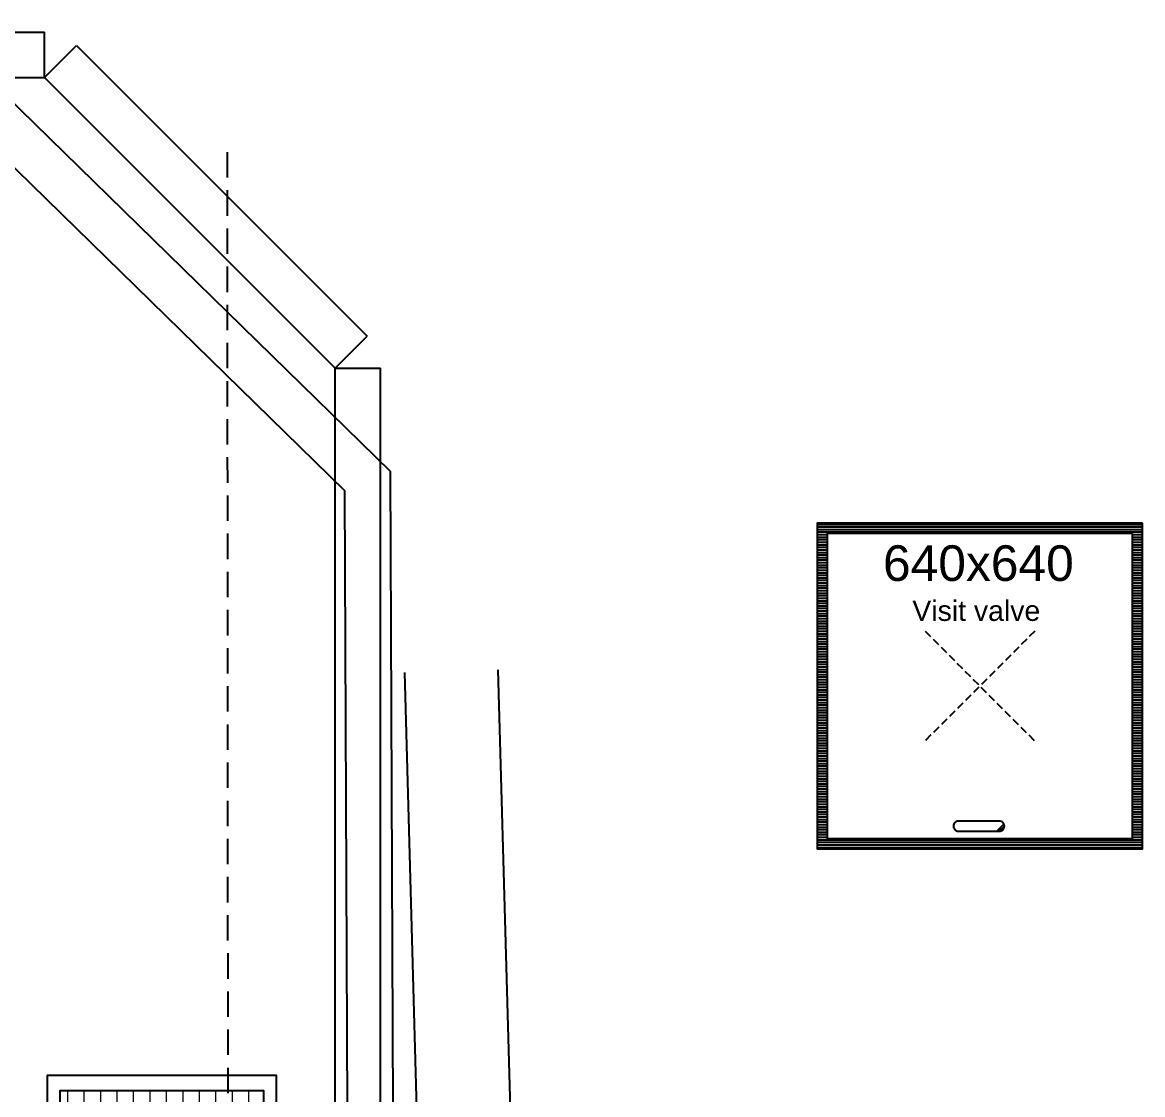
# Model space of a CAD drawing. Header units: millimetres. Extents: x 2822564 to 2991989, y -324396 to -253399.
# Drawn here: x 2906821 to 2909023, y -298661 to -296553 of the extents above; entities that cross this region are included whole.
import ezdxf

# ---------------------------------------------------------------- set-up
doc = ezdxf.new("R2010")
doc.units = ezdxf.units.MM
for name, pattern in [('12017_XPLAN_GROUND$0$HIDDEN', [0.375, 0.25, -0.125]), ('CHEEEEEN', [0.37, 0.25, -0.12]), ('HIDDEN', [0.375, 0.25, -0.125])]:
    doc.linetypes.add(name, pattern=pattern)
for name, color, linetype in [('Azbilt', 10, 'Continuous'), ('CANAL', 2, 'HIDDEN'), ('DARICHE BAZDID', 7, 'Continuous'), ('modular obj', 210, 'Continuous'), ('Runner', 30, 'Continuous')]:
    doc.layers.add(name, color=color, linetype=linetype)
doc.layers.add('Coustomiz Panel', color=160, linetype='Continuous', lineweight=15)
doc.layers.add('KATCHIN', color=253, linetype='12017_XPLAN_GROUND$0$HIDDEN', lineweight=5)

# ---------------------------------------------------------------- blocks, each defined once
blk = doc.blocks.new('Azbilt UP25-N')
at = {"layer": 'Azbilt', "color": 85, "true_color": 0x58ba48}
for p, q in [((1900998.3, -344658.4), (1901025.8, -345640.8)), ((1901182.2, -344653.2), (1901209.8, -345635.7))]:
    blk.add_line(p, q, dxfattribs=at)
for points in [[(1900977.2, -345670.2), (1900970.9, -344263.5), (1900066.9, -343380.6), (1899164.9, -343384.5)], [(1900887.3, -345670.6), (1900881.1, -344301.5), (1900030.5, -343470.6), (1899165.3, -343474.4)]]:
    blk.add_lwpolyline(points, dxfattribs=at)
blk = doc.blocks.new('Surgery Zone')
at = {"layer": 'KATCHIN', "color": 85, "ltscale": 1.1, "true_color": 0x58ba48}
blk.add_circle((1610637.8, -562746.7, 0), 2200, dxfattribs=at)
blk = doc.blocks.new('Dariche Hava')
at = {"layer": 'Coustomiz Panel', "ltscale": 10}
h = blk.add_hatch(dxfattribs=at)
h.set_pattern_fill('ANSI31', color=3, scale=10.2, angle=45)
h.paths.add_polyline_path([(2099493.3, -346374.7), (2099093.3, -346374.7), (2099093.3, -348914.7), (2099493.3, -348914.7)])
at = {"layer": 'modular obj', "color": 240, "ltscale": 10, "true_color": 0xed1f24}
for points in [[(2099518.3, -346344.7), (2099068.3, -346344.7), (2099068.3, -348944.7), (2099518.3, -348944.7)], [(2099493.3, -346374.7), (2099093.3, -346374.7), (2099093.3, -348914.7), (2099493.3, -348914.7)]]:
    blk.add_lwpolyline(points, close=True, dxfattribs=at)
blk = doc.blocks.new('DARICHE 60x60')
at = {"layer": 'DARICHE BAZDID', "ltscale": 10, "true_color": 0xf7f281}
h = blk.add_hatch(dxfattribs=at)
h.set_pattern_fill('_USER', color=51, scale=5, pattern_type=0)
h.set_pattern_definition([(0, (0, 0), (0, 5), [])])
h.paths.add_polyline_path([(2836849.1, -315572.4), (2836209.1, -315572.4), (2836209.1, -316212.4), (2836849.1, -316212.4)])
h.paths.add_polyline_path([(2836829.1, -315592.4), (2836229.1, -315592.4), (2836229.1, -316192.4), (2836829.1, -316192.4)], flags=16)
at = {"layer": 'DARICHE BAZDID', "ltscale": 10, "true_color": 0xed1f24}
h = blk.add_hatch(dxfattribs=at)
h.set_pattern_fill('JIS_RC_30', color=240, scale=5)
h.set_pattern_definition([(45, (1e-07, -80), (-106.066017, 106.066017), []), (45, (5, -80), (-106.066017, 106.066017), []), (45, (10, -80), (-106.066017, 106.066017), [])])
edge = h.paths.add_edge_path()
edge.add_line((2836567.2, -316157.8), (2836487.2, -316157.8))
edge.add_arc((2836487.2, -316167.8), 10, 90, 180)
edge.add_arc((2836487.2, -316167.8), 10, 180, 270)
edge.add_line((2836487.2, -316177.8), (2836567.2, -316177.8))
edge.add_arc((2836567.2, -316167.8), 10, 270, 360)
edge.add_arc((2836567.2, -316167.8), 10, 0, 90)
at = {"layer": 'DARICHE BAZDID', "linetype": 'CHEEEEEN', "ltscale": 60}
for p, q in [((2836636.9, -315784.6), (2836421.3, -316000.2)), ((2836421.3, -315784.6), (2836636.9, -316000.2))]:
    blk.add_line(p, q, dxfattribs=at)
at = {"layer": 'DARICHE BAZDID', "ltscale": 10}
for points in [[(2836849.1, -315572.4), (2836209.1, -315572.4), (2836209.1, -316212.4), (2836849.1, -316212.4)], [(2836829.1, -315592.4), (2836229.1, -315592.4), (2836229.1, -316192.4), (2836829.1, -316192.4)]]:
    blk.add_lwpolyline(points, close=True, dxfattribs=at)
blk.add_lwpolyline([(2836567.2, -316157.8), (2836487.2, -316157.8, 0.414214), (2836477.2, -316167.8), (2836477.2, -316167.8, 0.414214), (2836487.2, -316177.8), (2836567.2, -316177.8, 0.414214), (2836577.2, -316167.8), (2836577.2, -316167.8, 0.414214)], format="xyb", close=True, dxfattribs=at)
at = {"layer": 'DARICHE BAZDID', "ltscale": 0.5, "attachment_point": 1}
for s, insert, char_height in [('{\\fArial|b0|i0|c178|p34;\\C252;\\c9999763;640x640}', (2836338.6, -315615.8), 70), ('{\\fArial|b0|i0|c178|p34;\\C252;\\c9999763;Visit valve}', (2836396.3, -315724.4), 40)]:
    blk.add_mtext_dynamic_manual_height_columns(s, width=18881.249, gutter_width=1, heights=[1508], dxfattribs=dict(at, insert=insert, char_height=char_height))

msp = doc.modelspace()

# ---------------------------------------------------------------- linework, layer by layer
at = {"layer": 'Runner', "ltscale": 10}
for p, q in [((2905688.5, -296572.6, 0), (2906864.2, -296572.6, 0)), ((2906864.2, -296661.6, 0), (2906864.2, -296572.6, 0)), ((2906864.2, -296661.6, 0), (2906927.1, -296598.6, 0)), ((2906927.1, -296598.6, 0), (2907498.6, -297170.1, 0)), ((2905688.5, -296661.6, 0), (2906864.2, -296661.6, 0)), ((2906864.2, -296661.6, 0), (2907435.6, -297233, 0)), ((2907435.6, -297233, 0), (2907498.6, -297170.1, 0)), ((2907435.6, -298886.1, 0), (2907435.6, -297233, 0)), ((2907435.6, -297233, 0), (2907524.6, -297233, 0)), ((2907524.6, -298886.1, 0), (2907524.6, -297233, 0))]:
    msp.add_line(p, q, dxfattribs=at)

# ---------------------------------------------------------------- block references
msp.add_blockref('DARICHE 60x60', (72174.4, 18034.6))
at = {"layer": 'Azbilt'}
msp.add_blockref('Azbilt UP25-N', (1006573.5, 46827.4), dxfattribs=at)

# ---------------------------------------------------------------- next in the draw order: block references
msp.add_blockref('Surgery Zone', (1294284.5, 262819.9, 0))

# ---------------------------------------------------------------- next in the draw order: linework, layer by layer
at = {"layer": 'CANAL', "ltscale": 200}
msp.add_lwpolyline([(2907223.3, -296808.2), (2907227.6, -303012.4), (2902626.2, -303114.6), (2902621.8, -296773.6)], dxfattribs=at)

# ---------------------------------------------------------------- next in the draw order: block references
at = {"layer": 'Coustomiz Panel', "xscale": -1, "rotation": 180}
msp.add_blockref('Dariche Hava', (807801.5, -647567.6, 0), dxfattribs=at)

doc.saveas('drawing.dxf')
